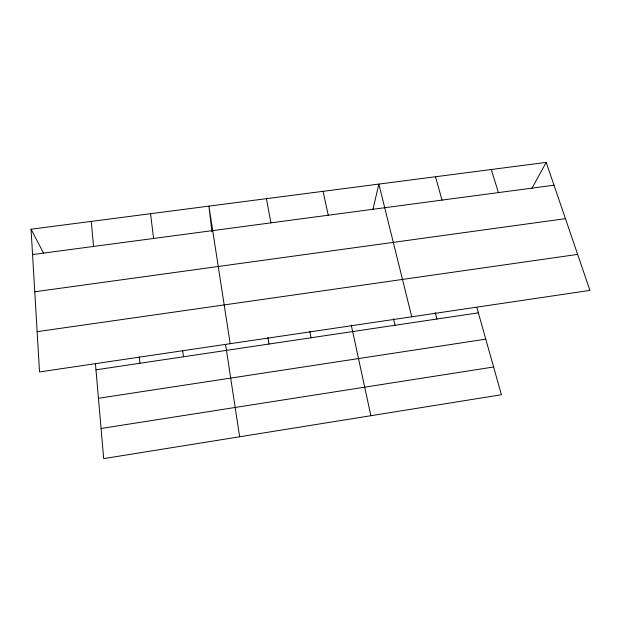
<?xml version="1.0" encoding="UTF-8"?>
<svg xmlns="http://www.w3.org/2000/svg" width="621" height="621" viewBox="0 0 621 621"><rect width="100%" height="100%" fill="white"/><g stroke="black" fill="none" stroke-linecap="round" stroke-linejoin="round"><path stroke-width="0.93" d="M372.91 209.456L378.864 184.088L411.746 316.795M531.793 188.543L546.208 162.384L31.05 229.203L39.527 371.948L589.95 290.395L546.208 162.384M101.068 428.474L493.61 366.98M98.444 398.286L485.762 339.144M95.968 369.813L478.356 312.844M37.136 331.661L577.646 254.393M34.768 291.777L565.436 218.654M32.556 254.556L554.01 185.205M31.05 229.203L43.672 253.368M491.265 169.51L498.438 192.595M476.827 307.418L501.426 394.739L103.691 458.616L95.401 363.293M435.492 176.744L442.012 200.102M435.267 312.635L436.928 319.015M393.497 318.814L395.034 325.264M323.06 191.33L328.245 215.231M351.245 325.07L370.877 415.705M309.786 331.21L311.067 337.77M266.425 198.673L270.919 222.854M267.853 337.42L269.009 344.034M230.189 343.7L208.92 206.133L211.924 231.765M225.602 344.655L239.636 436.788M182.714 351.012L183.467 356.78M150.538 213.702L153.589 238.456M139.259 356.796L139.966 363.254M91.256 221.394L93.546 246.444"/></g></svg>
